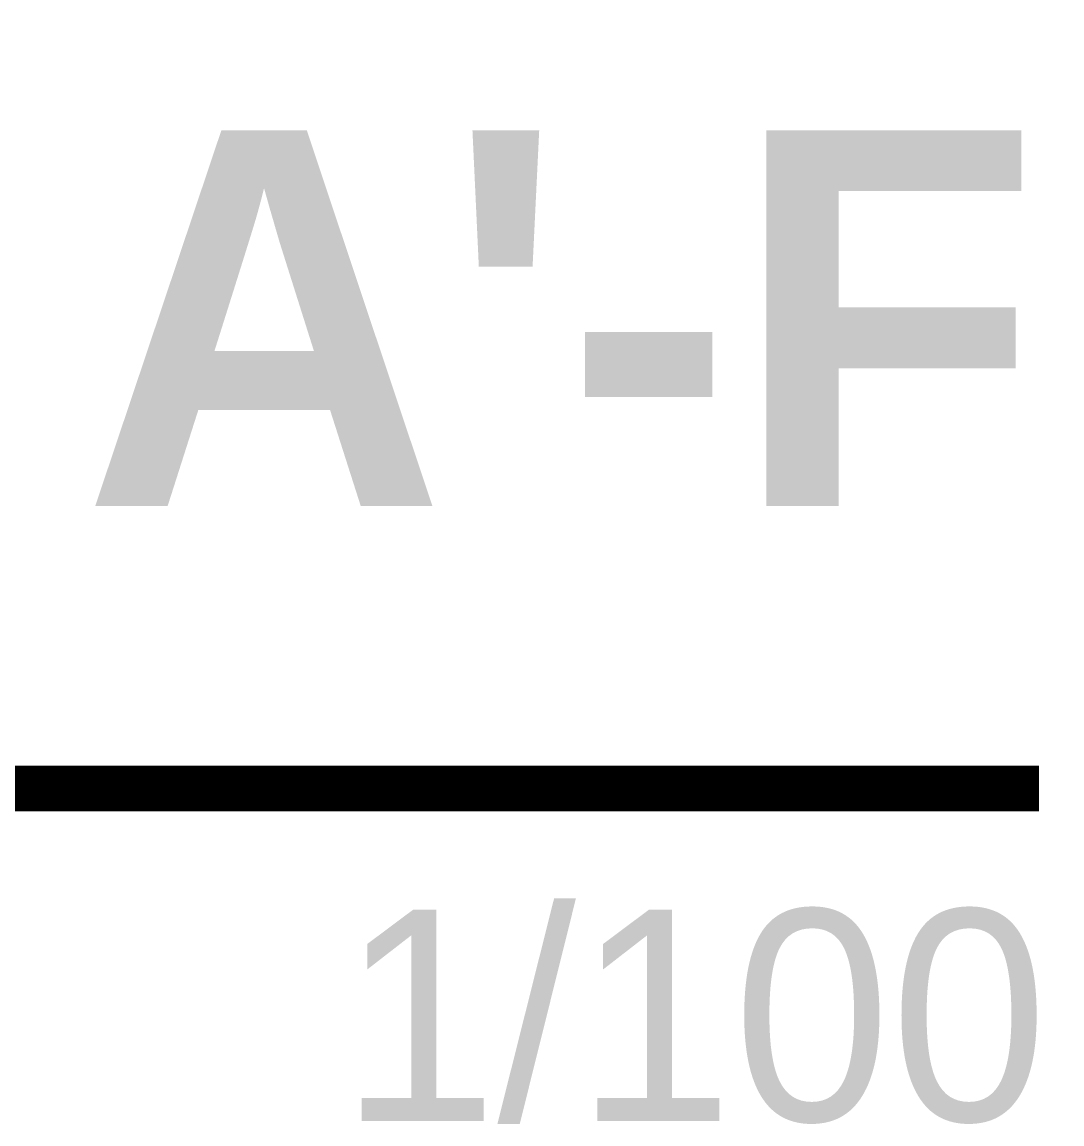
# Model space of a CAD drawing. Extents: x -1107188 to -523840, y 39692 to 514392.
# Drawn here: x -1039953 to -1038847, y 406252 to 407424 of the extents above; entities that cross this region are included whole.
import ezdxf

# ---------------------------------------------------------------- set-up
doc = ezdxf.new("R2010")
doc.units = 0
doc.layers.add('TEXT', color=7, linetype='CONTINUOUS')
doc.styles.add('SWISS-CONDENSE', font='')
doc.styles.get('SWISS-CONDENSE').set_extended_font_data('VNI-Swiss-Condense')

msp = doc.modelspace()

# ---------------------------------------------------------------- linework, layer by layer
at = {"layer": 'TEXT', "color": 7, "linetype": 'ByBlock', "const_width": 48.75}
msp.add_lwpolyline([(-1038870.880643997, 406608.5354679755), (-1043869.129936395, 406608.5354679755), (-1038870.880643997, 406608.5354679755), (-1045053.333425344, 406608.5354679755)], dxfattribs=at)

# ---------------------------------------------------------------- texts
at = {"layer": 'TEXT', "color": 7, "insert": (-1044610.914876536, 407309.1346370667), "char_height": 400, "attachment_point": 1, "style": 'SWISS-CONDENSE'}
msp.add_mtext("{\\fVNI-Avo|b1|i0|c0|p2;MAËT ÑÖÙNG TRUÏC A'-F}", dxfattribs=at)
at = {"layer": 'TEXT', "color": 7, "linetype": 'ByBlock', "insert": (-1039614.599472922, 406479.6955254543), "char_height": 225, "attachment_point": 1, "style": 'SWISS-CONDENSE'}
msp.add_mtext('{\\fVNI-Avo|b0|i0|c0|p2;1/100}', dxfattribs=at)

doc.saveas('drawing.dxf')
